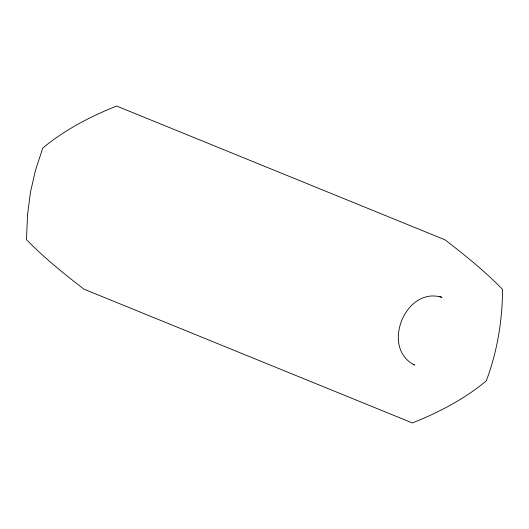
<?xml version="1.0" encoding="UTF-8"?>
<svg xmlns="http://www.w3.org/2000/svg" width="529" height="529" viewBox="0 0 529 529"><rect width="100%" height="100%" fill="white"/><g stroke="black" fill="none" stroke-linecap="round" stroke-linejoin="round"><path stroke-width="0.79" d="M439.678 296.471L441.979 297.404C405.558 285.746 380.252 348.069 414.577 365.023L413.043 364.402M27.554 214.635L26.45 239.637C44.165 257.775 63.916 273.751 83.992 289.184L412.389 422.955C438.779 412.415 464.29 399.177 486.237 380.933C497.286 351.699 502.398 320.567 502.55 289.363C484.835 271.225 465.084 255.249 445.008 239.816L116.611 106.045C90.221 116.585 64.71 129.823 42.763 148.067L35.417 170.523L30.47 192.166L27.554 214.635"/></g></svg>
